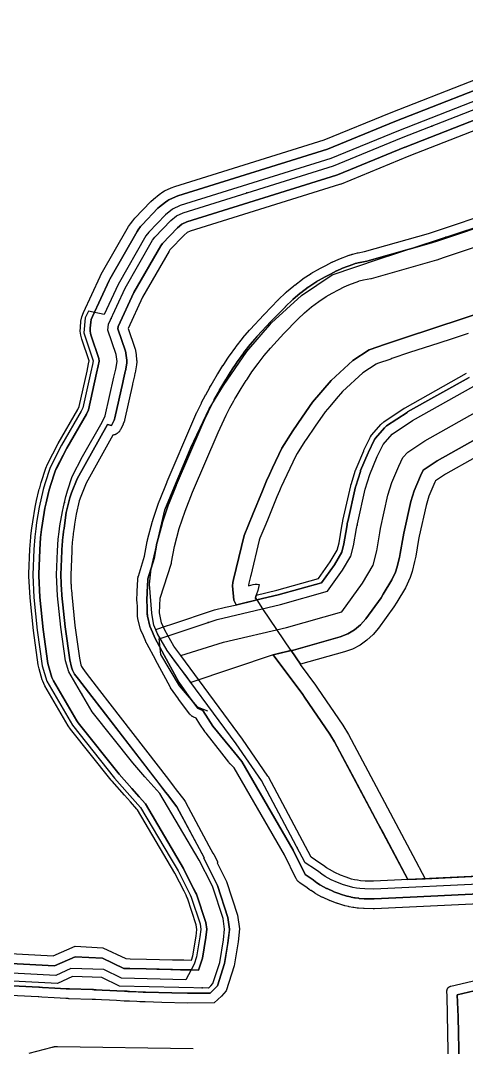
# Model space of a CAD drawing. Header units: inches. Extents: x 87989 to 118156, y 435697 to 451526.
# Drawn here: x 92959 to 93185, y 439571 to 440093 of the extents above; entities that cross this region are included whole.
import ezdxf

# ---------------------------------------------------------------- set-up
doc = ezdxf.new("R2010")
doc.units = ezdxf.units.IN
doc.header["$MEASUREMENT"] = 0
for name, color, linetype, true_color in [('As_waterkering_BWK', 7, 'Continuous', 0x7b8981), ('Beschermingszone_BWK', 7, 'Continuous', 0xcf890d), ('Grens_bebouwingsvrije_zone_BWK', 7, 'Continuous', 0x6789ae), ('Kernzone_BWK', 7, 'Continuous', 0xcb89af), ('Kunstwerken_BWK', 7, 'Continuous', 0xc78952), ('Referentiepunten_BWK', 7, 'Continuous', 0x178980)]:
    doc.layers.add(name, color=color, linetype=linetype, true_color=true_color)

msp = doc.modelspace()

# ---------------------------------------------------------------- linework, layer by layer
at = {"layer": 'As_waterkering_BWK'}
for points in [[(93053.9296, 439601.3928), (93055.1158, 439602.5104), (93056.2526, 439603.8075), (93059.668, 439614.4163), (93061.5549, 439625.874), (93062.1406, 439631.3713), (93061.4231, 439636.7046), (93056.2642, 439652.5877), (93055.452, 439654.1072), (93049.2343, 439666.4104), (93029.2582, 439700.2771), (93021.7425, 439708.7262), (93015.4998, 439715.7553), (92994.8623, 439741.6845), (92983.022, 439761.9836), (92981.3801, 439767.5577), (92978.9757, 439784.6186), (92977.3743, 439800.6601), (92976.8167, 439811.2716), (92977.2947, 439823.5207), (92977.7095, 439829.3512), (92978.1819, 439833.1163), (92978.5916, 439836.0742), (92979.8136, 439843.365), (92980.3891, 439845.8414), (92981.5829, 439850.9786), (92981.711, 439851.5298), (92982.4279, 439853.9431), (92984.7517, 439861.1409), (92989.9819, 439871.3179), (93000.0048, 439888.7256), (93001.6117, 439892.0345), (93005.9897, 439911.691), (93006.8744, 439915.6836), (93007.564, 439919.5853), (93007.1091, 439923.1733), (93002.8782, 439935.5564), (93003.1904, 439938.6461), (93011.6634, 439956.9235), (93025.5663, 439981.1579), (93026.7495, 439982.7558), (93034.8167, 439991.194), (93037.7821, 439993.5998), (93041.0928, 439995.187), (93117.4969, 440018.9684), (93151.8928, 440033.1236), (93271.617, 440079.955)], [(93108.349, 439661.5571), (93103.0744, 439665.068), (93080.8827, 439706.7426), (93068.0678, 439725.4962), (93032.9569, 439772.901), (93028.1644, 439781.3401), (93026.289, 439785.716), (93025.1669, 439791.6327), (93025.143, 439791.7588), (93024.0649, 439806.4522), (93024.9045, 439814.3615), (93031.8895, 439844.2066), (93037.6572, 439858.1607), (93042.5198, 439869.925), (93045.0129, 439875.9566), (93054.3262, 439895.6417), (93061.664, 439907.4739), (93073.5174, 439924.6189), (93086.0057, 439939.2239), (93101.2458, 439953.194), (93116.6975, 439963.5656), (93140.256, 439971.5402), (93170.2257, 439981.3814), (93200.687, 439991.384)], [(93029.4987, 439778.9905), (93058.3767, 439788.6483), (93090.5236, 439796.1889), (93114.3362, 439802.9358), (93122.0766, 439813.6916), (93126.3099, 439820.8354), (93127.6328, 439825.9948), (93129.0881, 439834.726), (93129.5431, 439837.229), (93133.4861, 439854.8174), (93135.8349, 439862.2428), (93139.6714, 439871.3709), (93142.5818, 439877.4563), (93147.1446, 439882.7079), (93157.5308, 439889.6272), (93188.7531, 439907.1615)], [(93194.5555, 439654.4127), (93137.8479, 439651.6706), (93133.3366, 439651.7792), (93130.7904, 439651.9554), (93129.0411, 439652.1876), (93127.3011, 439652.5178), (93125.5952, 439652.9312), (93122.5025, 439653.8702), (93119.4858, 439655.033), (93116.3235, 439656.46), (93113.2802, 439658.101), (93111.4577, 439659.2831), (93110.0515, 439660.4239), (93108.349, 439661.5571)], [(93053.9296, 439601.3928), (93008.8612, 439602.4357), (92999.8295, 439606.8225), (92984.9367, 439607.3396), (92977.3788, 439603.6729), (92902.7871, 439607.6728), (92809.2567, 439611.9061), (92768.3785, 439607.9374), (92687.2835, 439599.8675), (92681.4627, 439599.0738), (92595.7375, 439582.0081), (92595.6816, 439582.018)]]:
    msp.add_lwpolyline(points, dxfattribs=at)
at = {"layer": 'Beschermingszone_BWK'}
for points in [[(93195.0703, 439644.4258), (93138.3301, 439641.6836), (93138.2852, 439641.6797), (93138.1953, 439641.6758), (93138.1504, 439641.6758), (93137.7813, 439641.6719), (93137.75, 439641.6719), (93137.6523, 439641.6719), (93137.6074, 439641.6719), (93133.0684, 439641.7813), (93133.0117, 439641.7852), (93132.7305, 439641.7969), (93132.6797, 439641.8008), (93130.0996, 439641.9805), (93130.0605, 439641.9805), (93129.9824, 439641.9883), (93129.9434, 439641.9922), (93129.6309, 439642.0234), (93129.5918, 439642.0273), (93129.5137, 439642.0391), (93129.4766, 439642.043), (93127.7246, 439642.2734), (93127.6914, 439642.2813), (93127.623, 439642.2891), (93127.5879, 439642.293), (93127.3145, 439642.3398), (93127.2793, 439642.3438), (93127.2109, 439642.3555), (93127.1758, 439642.3633), (93125.3945, 439642.7031), (93125.3438, 439642.7109), (93125.0371, 439642.7773), (93124.9766, 439642.793), (93123.2402, 439643.2109), (93123.2051, 439643.2227), (93123.1367, 439643.2383), (93123.1074, 439643.2461), (93122.8262, 439643.3242), (93122.793, 439643.332), (93122.7246, 439643.3516), (93122.6895, 439643.3633), (93119.5977, 439644.3008), (93119.5527, 439644.3164), (93119.4668, 439644.3438), (93119.4277, 439644.3555), (93119.0781, 439644.4766), (93119.0352, 439644.4922), (93118.9492, 439644.5234), (93118.9063, 439644.5391), (93115.8887, 439645.7031), (93115.8574, 439645.7148), (93115.791, 439645.7422), (93115.7637, 439645.7539), (93115.502, 439645.8633), (93115.4688, 439645.875), (93115.4043, 439645.9023), (93115.373, 439645.918), (93112.2109, 439647.3438), (93112.1699, 439647.3633), (93112.0898, 439647.4023), (93112.0527, 439647.418), (93111.7344, 439647.5781), (93111.6953, 439647.5977), (93111.6172, 439647.6367), (93111.5781, 439647.6563), (93108.5332, 439649.3008), (93108.4902, 439649.3242), (93108.3926, 439649.3789), (93108.3574, 439649.3984), (93108.0098, 439649.6055), (93107.9668, 439649.6328), (93107.8809, 439649.6836), (93107.8379, 439649.7109), (93106.0156, 439650.8945), (93105.9883, 439650.9102), (93105.9609, 439650.9297), (93105.8516, 439651.0039), (93105.7969, 439651.043), (93105.3672, 439651.3555), (93105.3164, 439651.3945), (93105.209, 439651.4766), (93105.1582, 439651.5156), (93104.1172, 439652.3594), (93100.2695, 439654.9219), (93100.1348, 439655.0195), (93100.0957, 439655.0508), (93099.7559, 439655.3203), (93099.668, 439655.3945), (93099.5488, 439655.5039), (93099.4414, 439655.6211), (93099.1523, 439655.9492), (93099.0469, 439656.0781), (93098.9512, 439656.2109), (93098.8965, 439656.2969), (93098.6699, 439656.668), (93098.6387, 439656.7188), (93098.5645, 439656.8555), (93092.5273, 439668.9922), (93066.9727, 439713.3398), (93064.9883, 439715.2188), (93064.9395, 439715.2695), (93064.8867, 439715.3203), (93064.6914, 439715.5313), (93064.6309, 439715.5938), (93064.5273, 439715.7227), (93064.457, 439715.8203), (93064.2402, 439716.1328), (93060.7129, 439720.6445), (93052.7363, 439730.8516), (93052.6074, 439730.9805), (93052.4941, 439731.1016), (93052.3887, 439731.2305), (93052.1816, 439731.5), (93052.0879, 439731.6328), (93049.6211, 439735.3633), (93049.5938, 439735.4102), (93047.6895, 439738.4258), (93046.4922, 439738.9492), (93046.3848, 439739), (93046.2969, 439739.043), (93045.9141, 439739.25), (93045.8574, 439739.2813), (93045.7188, 439739.3711), (93045.5859, 439739.4648), (93045.5508, 439739.4922), (93045.2109, 439739.7617), (93045.1172, 439739.8398), (93044.998, 439739.9531), (93044.8945, 439740.0625), (93044.6016, 439740.3906), (93044.4941, 439740.5234), (93044.4688, 439740.5586), (93038.8125, 439748.1914), (93038.793, 439748.2188), (93038.7559, 439748.2734), (93038.7363, 439748.2969), (93034.7754, 439753.9453), (93034.7441, 439753.9922), (93034.6953, 439754.0703), (93034.5391, 439754.3203), (93034.502, 439754.3828), (93034.4668, 439754.4492), (93027.082, 439768.1797), (93027.0664, 439768.207), (93027.041, 439768.2578), (93022.8359, 439776.1406), (93022.7988, 439776.1875), (93022.7461, 439776.2539), (93022.6504, 439776.3867), (93022.6172, 439776.4375), (93022.4531, 439776.6953), (93022.4004, 439776.7852), (93022.3223, 439776.9297), (93022.3047, 439776.9648), (93022.1738, 439777.2422), (93022.123, 439777.3555), (93022.1113, 439777.3867), (93020.9648, 439780.25), (93019.627, 439783.1836), (93019.5898, 439783.2695), (93019.5117, 439783.457), (93019.459, 439783.6016), (93019.4297, 439783.6875), (93019.3477, 439783.9688), (93019.3281, 439784.0391), (93019.3086, 439784.1094), (93018.1133, 439789.1602), (93018.0938, 439789.2461), (93018.0742, 439789.3555), (93018.0137, 439789.7539), (93018.0059, 439789.8047), (93017.9922, 439789.9531), (93017.9668, 439790.293), (93017.9648, 439790.3242), (93017.9609, 439790.4102), (93017.959, 439790.4492), (93017.9258, 439791.2891), (93017.9258, 439791.3281), (93017.9238, 439791.4063), (93017.9238, 439791.4453), (93017.9199, 439791.8711), (93017.9141, 439793.375), (93017.9141, 439793.418), (93017.9355, 439794.7852), (93017.6934, 439797.5508), (93017.6621, 439797.957), (93017.6582, 439797.9961), (93017.6523, 439798.1602), (93017.6543, 439798.1992), (93017.6543, 439798.2734), (93017.6563, 439798.3125), (93017.7891, 439802.7031), (93017.791, 439802.7617), (93018.123, 439809.0703), (93018.125, 439809.1133), (93018.1348, 439809.2344), (93018.1387, 439809.2852), (93018.1738, 439809.6367), (93018.1836, 439809.7305), (93018.2109, 439809.9336), (93018.2363, 439810.082), (93018.2598, 439810.1914), (93018.3379, 439810.5117), (93018.3516, 439810.5625), (93018.3828, 439810.668), (93021.584, 439820.7891), (93022.918, 439828.2578), (93022.9277, 439828.3047), (93022.9492, 439828.4102), (93022.9609, 439828.4648), (93023.0527, 439828.875), (93023.0645, 439828.9258), (93023.0898, 439829.0313), (93023.1016, 439829.082), (93025.6367, 439838.5469), (93025.6465, 439838.582), (93025.666, 439838.6562), (93025.6758, 439838.6914), (93025.7617, 439838.9727), (93025.7715, 439839.0078), (93025.7949, 439839.0781), (93025.8066, 439839.1133), (93028.832, 439848.2227), (93028.8418, 439848.25), (93028.8652, 439848.3203), (93028.877, 439848.3555), (93028.9785, 439848.6289), (93028.9922, 439848.6641), (93029.0176, 439848.7344), (93029.0313, 439848.7695), (93032.9277, 439858.5352), (93032.9395, 439858.5625), (93033, 439858.7109), (93033.0117, 439858.7383), (93046.0508, 439889.1758), (93046.0645, 439889.207), (93048.1094, 439893.8008), (93048.127, 439893.8359), (93048.209, 439894.0156), (93048.2246, 439894.0508), (93050.3906, 439898.5273), (93050.4023, 439898.5547), (93050.4844, 439898.7188), (93050.5, 439898.75), (93052.4531, 439902.5117), (93052.4688, 439902.543), (93052.543, 439902.6797), (93052.5566, 439902.707), (93054.6328, 439906.4727), (93054.6523, 439906.5078), (93055.3066, 439907.6523), (93055.9668, 439908.7852), (93058.5391, 439913.1055), (93058.5566, 439913.1328), (93058.6367, 439913.2656), (93058.6543, 439913.293), (93061.3145, 439917.5156), (93061.4102, 439917.6641), (93061.7051, 439918.1094), (93063.8086, 439921.2852), (93064.4434, 439922.2383), (93064.4688, 439922.2773), (93064.6094, 439922.4805), (93064.6387, 439922.5195), (93067.8359, 439926.9492), (93067.8633, 439926.9883), (93068.0059, 439927.1758), (93068.0273, 439927.207), (93071.2168, 439931.2891), (93071.2461, 439931.3281), (93071.4004, 439931.5156), (93071.4316, 439931.5547), (93074.8047, 439935.543), (93074.8379, 439935.582), (93075.0313, 439935.8008), (93075.0703, 439935.8438), (93082.0098, 439943.3281), (93082.0332, 439943.3516), (93082.1504, 439943.4766), (93082.1758, 439943.5), (93089.4316, 439950.9063), (93089.4512, 439950.9297), (93089.5762, 439951.0508), (93089.5996, 439951.0742), (93093.1328, 439954.4883), (93093.1621, 439954.5156), (93093.2207, 439954.5703), (93093.25, 439954.5977), (93093.4844, 439954.8125), (93093.5137, 439954.8398), (93093.5742, 439954.8906), (93093.6035, 439954.918), (93097.3047, 439958.0664), (93097.332, 439958.0898), (93097.3887, 439958.1367), (93097.418, 439958.1602), (93097.6484, 439958.3438), (93097.6777, 439958.3672), (93097.7422, 439958.418), (93097.7656, 439958.4336), (93101.6367, 439961.3516), (93101.666, 439961.375), (93101.7266, 439961.418), (93101.7559, 439961.4375), (93101.998, 439961.6094), (93102.0293, 439961.6328), (93102.0898, 439961.6719), (93102.1191, 439961.6914), (93106.1445, 439964.3672), (93106.1836, 439964.3906), (93106.2578, 439964.4414), (93106.2969, 439964.4648), (93106.6016, 439964.6523), (93106.6406, 439964.6758), (93106.7266, 439964.7266), (93106.7559, 439964.7422), (93109.9473, 439966.5469), (93109.9785, 439966.5625), (93110.1348, 439966.6484), (93110.166, 439966.668), (93113.5176, 439968.4375), (93116.584, 439970.0195), (93116.6191, 439970.0391), (93116.6934, 439970.0742), (93116.7246, 439970.0898), (93117.0078, 439970.2266), (93117.043, 439970.2422), (93117.1152, 439970.2734), (93117.1504, 439970.293), (93119.7324, 439971.4258), (93119.7852, 439971.4492), (93120.0703, 439971.5664), (93120.127, 439971.5859), (93125.3809, 439973.5977), (93125.4238, 439973.6133), (93125.5078, 439973.6445), (93125.5508, 439973.6602), (93125.8965, 439973.7773), (93125.9375, 439973.7891), (93126.0234, 439973.8164), (93126.0664, 439973.832), (93126.6328, 439974), (93126.6738, 439974.0156), (93126.7578, 439974.0391), (93126.7949, 439974.0469), (93127.1348, 439974.1367), (93127.1758, 439974.1484), (93127.2598, 439974.168), (93127.3027, 439974.1797), (93129.6758, 439974.7188), (93129.7129, 439974.7266), (93129.9023, 439974.7656), (93129.9355, 439974.7734), (93133.2266, 439975.4141), (93165.7266, 439984.6367), (93168.7207, 439985.668), (93200, 439996.0742)], [(93201.6914, 439991.3672), (93170.3242, 439980.9336), (93167.2266, 439979.8633), (93134.3906, 439970.5469), (93130.916, 439969.8711), (93130.7656, 439969.8398), (93128.4121, 439969.3047), (93128.0762, 439969.2148), (93127.5098, 439969.043), (93127.168, 439968.9258), (93121.9414, 439966.9297), (93121.7168, 439966.8359), (93119.1621, 439965.7148), (93118.8789, 439965.5781), (93115.832, 439964.0039), (93112.5176, 439962.2539), (93112.3926, 439962.1875), (93109.2168, 439960.3906), (93108.9121, 439960.2031), (93104.8867, 439957.5313), (93104.6445, 439957.3594), (93100.7754, 439954.4414), (93100.543, 439954.2578), (93096.8438, 439951.1094), (93096.6074, 439950.8945), (93093.0859, 439947.4922), (93092.9902, 439947.3945), (93085.7578, 439940.0156), (93085.6641, 439939.9141), (93078.7559, 439932.4648), (93078.6035, 439932.293), (93075.2637, 439928.3437), (93075.1426, 439928.1953), (93071.9883, 439924.1563), (93071.875, 439924.0039), (93068.707, 439919.6172), (93068.5938, 439919.4531), (93067.9766, 439918.5195), (93065.8711, 439915.3477), (93065.5918, 439914.9258), (93065.5293, 439914.8281), (93062.8926, 439910.6406), (93062.8281, 439910.5352), (93060.2754, 439906.25), (93059.6367, 439905.1523), (93059.002, 439904.043), (93056.9434, 439900.3086), (93056.8848, 439900.1953), (93054.9473, 439896.4609), (93054.8848, 439896.3359), (93052.7344, 439891.8906), (93052.6699, 439891.75), (93050.6387, 439887.1914), (93037.6152, 439856.7812), (93037.5664, 439856.668), (93033.6758, 439846.9141), (93033.5742, 439846.6367), (93030.5508, 439837.5391), (93030.4648, 439837.2539), (93027.9316, 439827.7891), (93027.8398, 439827.375), (93026.4492, 439819.5938), (93023.1504, 439809.1602), (93023.1172, 439808.8086), (93022.7852, 439802.5234), (93022.6523, 439798.1602), (93022.9355, 439794.8359), (93022.9141, 439793.3672), (93022.9199, 439791.8984), (93022.9238, 439791.4805), (93022.9395, 439791.0625), (93022.9551, 439790.6406), (93022.9785, 439790.3125), (93024.1738, 439785.2617), (93025.5645, 439782.2188), (93026.7539, 439779.2422), (93031.4863, 439770.5469), (93038.8691, 439756.8164), (93042.8301, 439751.168), (93043.6992, 439749.9961), (93048.4863, 439743.5313), (93051.0957, 439742.3984), (93053.8086, 439738.0977), (93056.2559, 439734.3945), (93062.5176, 439726.75), (93065.6055, 439722.9805), (93067.2109, 439721.0234), (93070.9395, 439716.4688), (93096.9355, 439671.3594), (93103.041, 439659.082), (93105.5781, 439657.3945), (93107.084, 439656.3906), (93108.3086, 439655.3984), (93108.7363, 439655.0898), (93110.5586, 439653.9063), (93110.9063, 439653.6992), (93113.9512, 439652.0586), (93114.2676, 439651.9023), (93117.4297, 439650.4766), (93117.6875, 439650.3672), (93120.7051, 439649.2031), (93121.0488, 439649.0859), (93124.1426, 439648.1484), (93124.418, 439648.0703), (93126.123, 439647.6602), (93126.3691, 439647.6055), (93128.1094, 439647.2734), (93128.3828, 439647.2305), (93130.1328, 439647), (93130.2363, 439646.9883), (93130.4453, 439646.9688), (93132.9922, 439646.793), (93133.2168, 439646.7813), (93137.7285, 439646.6719), (93138.0898, 439646.6758), (93156.2832, 439647.5547), (93194.8125, 439649.418)], [(93204.4223, 439879.2603), (93174.2604, 439862.3215), (93169.2037, 439858.9527), (93168.8727, 439858.2606), (93165.903, 439851.1947), (93164.4105, 439846.4765), (93160.9105, 439830.8642), (93160.614, 439829.2332), (93159.1974, 439820.734), (93158.6301, 439818.0468), (93157.3072, 439812.8874), (93156.3801, 439809.8907), (93153.931, 439804.6786), (93149.6059, 439797.3779), (93148.05, 439794.9999), (93140.3096, 439784.2441), (93137.5755, 439780.9374), (93134.4237, 439778.0262), (93130.9108, 439775.5628), (93127.0998, 439773.5915), (93123.0595, 439772.1478), (93100.752, 439765.8273), (93095.9221, 439772.8039), (93096.0045, 439772.8232), (93097.0661, 439773.0979), (93120.8786, 439779.8448), (93124.6417, 439781.261), (93128.1155, 439783.2856), (93131.2025, 439785.8617), (93133.8162, 439788.917), (93141.5566, 439799.6728), (93142.7236, 439801.4564), (93147.0257, 439808.7178), (93148.8625, 439812.6269), (93149.5579, 439814.8744), (93150.8808, 439820.0338), (93151.3063, 439822.0492), (93152.7325, 439830.6064), (93153.0687, 439832.4554), (93156.6794, 439848.5617), (93158.386, 439853.9568), (93161.5724, 439861.5382), (93162.986, 439864.3479), (93170.078, 439869.1479), (93200.505, 439886.2356)], [(93176.043, 439550.6836), (93175.1113, 439597.3047), (93175.0254, 439599.8516), (93175.0234, 439599.9219), (93175.0293, 439600.0859), (93175.0449, 439600.2461), (93175.0723, 439600.4102), (93175.1094, 439600.5703), (93175.1563, 439600.7266), (93175.2148, 439600.8789), (93175.2813, 439601.0273), (93175.3594, 439601.1719), (93175.4453, 439601.3125), (93175.541, 439601.4453), (93175.6445, 439601.5703), (93175.7559, 439601.6875), (93175.875, 439601.8008), (93176.002, 439601.9063), (93176.1348, 439602), (93176.2734, 439602.0859), (93176.418, 439602.1641), (93176.5664, 439602.2305), (93176.7207, 439602.2891), (93176.877, 439602.3359), (93176.9492, 439602.3555), (93193.5098, 439606.2578)], [(93194.6563, 439601.3906), (93180.2715, 439598), (93180.6914, 439586.8008), (93181.1641, 439562.0703)], [(92962.9375, 439568.3594), (92974.6172, 439571.4297), (92974.668, 439571.4414), (92974.7676, 439571.4688), (92974.8184, 439571.4805), (92975.2207, 439571.5664), (92975.2695, 439571.5781), (92975.3848, 439571.5977), (92975.7109, 439571.6484), (92975.7578, 439571.6523), (92975.877, 439571.6641), (92976.7832, 439571.7422), (92976.8281, 439571.7461), (92976.9063, 439571.75), (92977.166, 439571.7578), (92977.2363, 439571.7578), (92977.2754, 439571.7578), (93046.2422, 439570.6992)]]:
    msp.add_lwpolyline(points, dxfattribs=at)
for points in [[(92903.4784, 439621.6556, 0), (92975.1854, 439617.8106, 0), (92986.302, 439622.6649, 0), (93000.4125, 439621.9062, 0), (93012.09, 439616.3647, 0), (93014.141, 439616.3172, 0), (93022.5397, 439616.1229, 0), (93035.694, 439615.8185, 0), (93041.4643, 439615.685, 0), (93045.34, 439615.5953, 0), (93046.023, 439617.717, 0), (93047.6761, 439627.7546, 0), (93048.0407, 439631.1768, 0), (93047.7169, 439633.5835, 0), (93043.3328, 439647.0811, 0), (93043.0235, 439647.6588, 0), (93042.5961, 439648.506, 0), (93041.5665, 439650.5441, 0), (93036.9445, 439659.6896, 0), (93017.892, 439691.9906, 0), (93017.5845, 439692.3363, 0), (93014.3422, 439695.9812, 0), (93011.2784, 439699.4255, 0), (93005.0321, 439706.4587, 0), (93004.5459, 439707.0368, 0), (92983.9083, 439732.9661, 0), (92982.7692, 439734.6307, 0), (92970.9132, 439754.9567, 0), (92969.8663, 439757.1953, 0), (92969.5925, 439758.0277, 0), (92967.9506, 439763.6018, 0), (92967.517, 439765.604, 0), (92965.0788, 439782.9464, 0), (92963.4185, 439799.5974, 0), (92962.836, 439810.537, 0), (92962.8274, 439811.8175, 0), (92963.3177, 439824.2904, 0), (92963.7448, 439830.3447, 0), (92963.8184, 439831.094, 0), (92964.3025, 439834.9481, 0), (92964.7541, 439838.1918, 0), (92966.0062, 439845.6793, 0), (92966.177, 439846.534, 0), (92966.7525, 439849.0103, 0), (92967.9463, 439854.1476, 0), (92968.0744, 439854.6987, 0), (92968.2907, 439855.5167, 0), (92969.0563, 439858.0871, 0), (92971.4288, 439865.4421, 0), (92972.2998, 439867.5401, 0), (92977.6896, 439878.0103, 0), (92987.6264, 439895.2844, 0), (92988.3026, 439896.6769, 0), (92992.3229, 439914.7271, 0), (92993.1406, 439918.4175, 0), (92993.4039, 439919.9639, 0), (92989.6301, 439931.03, 0), (92989.1194, 439932.9686, 0), (92988.8909, 439934.9602, 0), (92988.9491, 439936.9641, 0), (92989.2614, 439940.0539, 0), (92989.688, 439942.3453, 0), (92990.4889, 439944.5343, 0), (92998.9618, 439962.8116, 0), (92999.5198, 439963.8901, 0), (93013.4227, 439988.1245, 0), (93014.3149, 439989.489, 0), (93015.4981, 439991.0869, 0), (93016.6301, 439992.4304, 0), (93024.6973, 440000.8686, 0), (93025.9964, 440002.0661, 0), (93028.9617, 440004.4718, 0), (93030.7821, 440005.7241, 0), (93031.7298, 440006.224, 0), (93035.0406, 440007.8112, 0), (93036.9321, 440008.5544, 0), (93112.7432, 440032.1513, 0), (93146.6788, 440046.1159, 0), (93265.9484, 440092.7706, 0)], [(93267.9729, 440088.1936, 0), (93148.541, 440041.4758, 0), (93114.441, 440027.4431, 0), (93038.418, 440003.7803, 0), (93037.2021, 440003.3025, 0), (93033.8913, 440001.7153, 0), (93033.2821, 440001.394, 0), (93032.1119, 440000.589, 0), (93029.1465, 439998.1832, 0), (93028.3114, 439997.4134, 0), (93020.2441, 439988.9752, 0), (93019.5164, 439988.1115, 0), (93018.3333, 439986.5136, 0), (93017.7597, 439985.6365, 0), (93003.8568, 439961.402, 0), (93003.4981, 439960.7087, 0), (92995.0251, 439942.4314, 0), (92994.5103, 439941.0242, 0), (92994.236, 439939.5511, 0), (92993.9238, 439936.4614, 0), (92993.8863, 439935.1732, 0), (92994.0333, 439933.8928, 0), (92994.3616, 439932.6466, 0), (92998.2959, 439921.1313, 0), (92998.4638, 439919.8075, 0), (92998.0455, 439917.4411, 0), (92997.2039, 439913.6428, 0), (92993.0559, 439895.0189, 0), (92992.0473, 439892.942, 0), (92982.0797, 439875.6202, 0), (92976.7469, 439865.2547, 0), (92976.187, 439863.9059, 0), (92973.8319, 439856.6071, 0), (92973.0141, 439853.8298, 0), (92972.8165, 439853.0158, 0), (92971.6227, 439847.8786, 0), (92970.9923, 439845.1275, 0), (92969.6961, 439837.4355, 0), (92969.2595, 439834.2939, 0), (92968.7559, 439830.2307, 0), (92968.3095, 439824.0155, 0), (92967.8236, 439811.6225, 0), (92967.8291, 439810.7993, 0), (92968.4027, 439799.9769, 0), (92970.042, 439783.5437, 0), (92972.4681, 439766.3017, 0), (92972.7468, 439765.0146, 0), (92974.4767, 439759.173, 0), (92975.2378, 439757.4663, 0), (92987.0881, 439737.1499, 0), (92987.8205, 439736.0798, 0), (93008.6143, 439709.9647, 0), (93015.0156, 439702.7472, 0), (93018.7362, 439698.5645, 0), (93021.9513, 439694.9501, 0), (93021.9744, 439694.9109, 0), (93041.3337, 439662.0899, 0), (93046.4297, 439652.0069, 0), (93047.3916, 439650.1038, 0), (93047.4652, 439649.9554, 0), (93047.9509, 439649.0487, 0), (93052.612, 439634.6982, 0), (93053.0764, 439631.2462, 0), (93052.6328, 439627.0829, 0), (93050.8962, 439616.5382, 0), (93048.9556, 439610.5103, 0), (93044.9603, 439610.6027, 0), (93041.5913, 439610.6807, 0), (93039.7255, 439610.7239, 0), (93035.7858, 439610.815, 0), (93022.3785, 439611.1253, 0), (93014.08, 439611.3173, 0), (93011.0392, 439611.3877, 0), (93000.2617, 439616.6384, 0), (92986.2406, 439617.2178, 0), (92975.8473, 439612.7679, 0), (92903.2315, 439616.6617, 0)], [(92891.0703, 439605.7617, 0), (92967.8008, 439601.8906, 0), (92968.1191, 439601.8711, 0), (92969.7207, 439601.7813, 0), (92975.9609, 439601.4297, 0), (92978.9395, 439601.2617, 0), (92981.7793, 439601.1016, 0), (92982.9902, 439601.0313, 0), (92983.3906, 439601.0117, 0), (92995.0645, 439600.625, 0), (92995.4805, 439600.6094, 0), (92995.5703, 439600.6211, 0), (92995.9004, 439600.5898, 0), (92996.9004, 439600.5391, 0), (93000, 439600.3906, 0), (93003.9102, 439600.1914, 0), (93007.4609, 439600.0195, 0), (93011.4199, 439599.8203, 0), (93012.7109, 439599.7617, 0), (93013.041, 439599.7383, 0), (93013.1699, 439599.7305, 0), (93013.9383, 439599.6979, 0), (93018.2841, 439599.5145, 0), (93020.3027, 439599.4294, 0), (93020.8629, 439599.4058, 0), (93021.9995, 439599.3741, 0), (93035.4048, 439599.0036, 0), (93043.3119, 439598.7851, 0), (93054.8974, 439598.8697, 0), (93056.9172, 439600.7727, 0), (93058.4738, 439602.5488, 0), (93062.1046, 439613.8269, 0), (93063.7999, 439624.121, 0), (93064.0333, 439625.5382, 0), (93064.5723, 439630.5975, 0), (93064.6585, 439631.406, 0), (93063.8707, 439637.2619, 0), (93058.5735, 439653.5707, 0), (93057.6703, 439655.2604, 0), (93051.5511, 439667.3688, 0), (93051.8558, 439667.5166, 0), (93051.3986, 439668.3703, 0), (93050.6088, 439669.845, 0), (93037.93, 439693.52, 0), (93033.17, 439699.69, 0), (93032.2215, 439700.9204, 0), (93029.2646, 439704.7544, 0), (93000, 439742.6992, 0), (92994.7207, 439749.5508, 0), (92987.9297, 439758.3516, 0), (92985.9883, 439760.8672, 0), (92984.8711, 439762.7813, 0), (92984.4004, 439764.3828, 0), (92983.5703, 439768.0898, 0), (92981.2109, 439784.9102, 0), (92979.6191, 439800.8516, 0), (92979.5566, 439801.5, 0), (92979.502, 439802.1523, 0), (92979.4453, 439802.8047, 0), (92979.3965, 439803.4531, 0), (92979.3477, 439804.1055, 0), (92979.3066, 439804.7578, 0), (92979.2637, 439805.4102, 0), (92979.2305, 439806.0625, 0), (92979.1953, 439806.7187, 0), (92979.168, 439807.3711, 0), (92979.1406, 439808.0234, 0), (92979.1211, 439808.6758, 0), (92979.1016, 439809.3281, 0), (92979.0879, 439809.9844, 0), (92979.0762, 439810.6367, 0), (92979.0703, 439811.2891, 0), (92979.5391, 439823.4102, 0), (92979.5703, 439824.125, 0), (92979.6094, 439824.8437, 0), (92979.6504, 439825.5586, 0), (92979.6992, 439826.2734, 0), (92979.75, 439826.9883, 0), (92979.8105, 439827.7031, 0), (92979.8691, 439828.418, 0), (92979.9395, 439829.1328, 0), (92980.0098, 439829.8438, 0), (92980.0898, 439830.5586, 0), (92980.1699, 439831.2695, 0), (92980.2598, 439831.9805, 0), (92980.3496, 439832.6914, 0), (92980.4492, 439833.4023, 0), (92980.5508, 439834.1133, 0), (92980.6602, 439834.8203, 0), (92981.0898, 439837.6992, 0), (92981.8203, 439842.9609, 0), (92983.5508, 439850.3203, 0), (92984.4629, 439852.8711, 0), (92987.3535, 439860.0078, 0), (93002.7656, 439887.6836, 0), (93004.8184, 439887.1914, 0), (93006.1094, 439889.8516, 0), (93006.3105, 439890.3242, 0), (93006.4922, 439890.9492, 0), (93010.5117, 439908.9961, 0), (93010.7598, 439910.6406, 0), (93011.5371, 439913.6133, 0), (93011.7559, 439914.6016, 0), (93011.7988, 439914.8125, 0), (93012.4883, 439918.7148, 0), (93012.5645, 439919.5859, 0), (93012.5234, 439920.2148, 0), (93012.0703, 439923.8008, 0), (93012.0332, 439924.043, 0), (93011.8398, 439924.7891, 0), (93007.9629, 439936.1406, 0), (93008.0801, 439937.3047, 0), (93016.1094, 439954.625, 0), (93029.7578, 439978.418, 0), (93030.5801, 439979.5273, 0), (93038.2129, 439987.5117, 0), (93040.4746, 439989.3477, 0), (93042.9258, 439990.5195, 0), (93118.9824, 440014.1953, 0), (93119.4004, 440014.3438, 0), (93153.7148, 440028.4688, 0), (93153.7949, 440028.5, 0), (93273.4375, 440075.2969, 0)], [(93275.2598, 440070.6406, 0), (93155.6367, 440023.8516, 0), (93155.5977, 440023.8359, 0), (93121.3027, 440009.7227, 0), (93121.252, 440009.6992, 0), (93121.1484, 440009.6602, 0), (93121.0957, 440009.6406, 0), (93120.6797, 440009.4922, 0), (93120.6309, 440009.4727, 0), (93120.5215, 440009.4375, 0), (93120.4688, 440009.4219, 0), (93044.7598, 439985.8555, 0), (93043.168, 439985.0938, 0), (93041.6074, 439983.8281, 0), (93034.4121, 439976.3008, 0), (93033.9492, 439975.6758, 0), (93020.5527, 439952.3242, 0), (93013.1641, 439936.3828, 0), (93016.5723, 439926.4023, 0), (93016.6016, 439926.3125, 0), (93016.6563, 439926.1289, 0), (93016.6797, 439926.0469, 0), (93016.875, 439925.2891, 0), (93016.9043, 439925.1641, 0), (93016.9551, 439924.9102, 0), (93016.9766, 439924.7852, 0), (93017.0176, 439924.5195, 0), (93017.0254, 439924.4687, 0), (93017.4844, 439920.8438, 0), (93017.4941, 439920.7656, 0), (93017.5078, 439920.6094, 0), (93017.5137, 439920.5313, 0), (93017.5547, 439919.8984, 0), (93017.5586, 439919.7422, 0), (93017.5586, 439919.7109, 0), (93017.5547, 439919.3359, 0), (93017.5488, 439919.2031, 0), (93017.5449, 439919.1484, 0), (93017.4688, 439918.2813, 0), (93017.457, 439918.1719, 0), (93017.4277, 439917.9531, 0), (93017.4121, 439917.8438, 0), (93016.7168, 439913.918, 0), (93016.707, 439913.8633, 0), (93016.6543, 439913.5977, 0), (93016.6426, 439913.5469, 0), (93016.418, 439912.5313, 0), (93016.4082, 439912.4844, 0), (93016.3848, 439912.3945, 0), (93016.375, 439912.3477, 0), (93015.6641, 439909.6328, 0), (93015.4551, 439908.25, 0), (93015.4414, 439908.1641, 0), (93015.4063, 439907.9766, 0), (93015.3926, 439907.9063, 0), (93011.373, 439889.8594, 0), (93011.3535, 439889.7813, 0), (93011.3105, 439889.6133, 0), (93011.291, 439889.5469, 0), (93011.1094, 439888.9219, 0), (93011.0781, 439888.8203, 0), (93011.0645, 439888.7852, 0), (93010.9668, 439888.5117, 0), (93010.918, 439888.3828, 0), (93010.7129, 439887.9023, 0), (93010.6875, 439887.8398, 0), (93010.6348, 439887.7227, 0), (93010.6074, 439887.668, 0), (93009.3125, 439885, 0), (93009.2324, 439884.8516, 0), (93009.2168, 439884.8203, 0), (93009, 439884.4609, 0), (93008.9297, 439884.3477, 0), (93008.834, 439884.2148, 0), (93008.7539, 439884.1172, 0), (93008.4805, 439883.793, 0), (93008.457, 439883.7695, 0), (93008.3457, 439883.6484, 0), (93008.2266, 439883.5352, 0), (93008.1797, 439883.4961, 0), (93007.8555, 439883.2266, 0), (93007.7754, 439883.1602, 0), (93007.6426, 439883.0664, 0), (93007.5098, 439882.9844, 0), (93007.1426, 439882.7695, 0), (93006.9941, 439882.6914, 0), (93006.8457, 439882.625, 0), (93006.7637, 439882.5898, 0), (93006.3672, 439882.4414, 0), (93006.2969, 439882.418, 0), (93006.1406, 439882.3711, 0), (93005.9707, 439882.332, 0), (93005.5469, 439882.25, 0), (93005.4551, 439882.2344, 0), (92991.873, 439857.8438, 0), (92989.1348, 439851.0898, 0), (92988.3535, 439848.9023, 0), (92986.7402, 439842.043, 0), (92986.0391, 439836.9883, 0), (92985.6035, 439834.0664, 0), (92985.4961, 439833.3789, 0), (92985.3066, 439832.0313, 0), (92985.2207, 439831.3516, 0), (92985.1348, 439830.6758, 0), (92985.0586, 439830, 0), (92984.9824, 439829.3203, 0), (92984.916, 439828.6445, 0), (92984.8496, 439827.9648, 0), (92984.793, 439827.2852, 0), (92984.7363, 439826.6055, 0), (92984.6875, 439825.9219, 0), (92984.6406, 439825.2422, 0), (92984.6016, 439824.5625, 0), (92984.5645, 439823.8828, 0), (92984.5352, 439823.207, 0), (92984.0703, 439811.2148, 0), (92984.0762, 439810.707, 0), (92984.0879, 439810.0781, 0), (92984.0996, 439809.457, 0), (92984.1191, 439808.8281, 0), (92984.1387, 439808.2031, 0), (92984.1641, 439807.5781, 0), (92984.1895, 439806.9531, 0), (92984.2227, 439806.3281, 0), (92984.2559, 439805.7031, 0), (92984.2969, 439805.0781, 0), (92984.3359, 439804.4492, 0), (92984.4297, 439803.2031, 0), (92984.5371, 439801.957, 0), (92984.5957, 439801.3398, 0), (92986.1719, 439785.5313, 0), (92986.1777, 439785.4805, 0), (92988.4941, 439768.9844, 0), (92989.2441, 439765.6367, 0), (92989.4961, 439764.7773, 0), (92990.1445, 439763.6641, 0), (92991.8887, 439761.4023, 0), (92998.6797, 439752.6016, 0), (93003.959, 439745.7539, 0), (93033.6085, 439707.308, 0), (93036.5684, 439703.4698, 0), (93037.1291, 439702.7438, 0), (93041.8908, 439696.5716, 0), (93041.9881, 439696.436, 0), (93042.0082, 439696.4054, 0), (93042.2327, 439696.0585, 0), (93042.2989, 439695.9502, 0), (93042.3377, 439695.8805, 0), (93054.234, 439673.6667, 0), (93056.2541, 439669.8946, 0), (93056.6558, 439669.1791, 0), (93056.6387, 439669.1765, 0), (93058.7209, 439665.2884, 0), (93058.3063, 439665.0874, 0), (93062.107, 439657.5668, 0), (93063.192, 439655.5369, 0), (93068.7658, 439638.3766, 0), (93069.6942, 439631.4755, 0), (93068.99, 439624.8665, 0), (93066.9778, 439612.648, 0), (93062.9161, 439600.0315, 0), (93060.5199, 439597.2974, 0), (93056.8971, 439593.8842, 0), (93043.2611, 439593.7846, 0), (93030.3717, 439594.1407, 0), (93021.8392, 439594.4064, 0), (93021.8382, 439594.3751, 0), (93020.707, 439594.4063, 0), (93020.6699, 439594.4102, 0), (93019.1257, 439594.4747, 0), (93017.6192, 439594.5381, 0), (93013.8773, 439594.6957, 0), (93012.959, 439594.7344, 0), (93012.9238, 439594.7344, 0), (93012.8555, 439594.7383, 0), (93012.8262, 439594.7422, 0), (93012.709, 439594.75, 0), (93012.4355, 439594.7656, 0), (93011.1777, 439594.8242, 0), (93007.2148, 439595.0273, 0), (93003.6621, 439595.1953, 0), (92999.752, 439595.3945, 0), (92996.6543, 439595.5469, 0), (92995.6504, 439595.5977, 0), (92995.6055, 439595.5977, 0), (92995.498, 439595.6055, 0), (92995.4414, 439595.6094, 0), (92995.3965, 439595.6133, 0), (92995.3105, 439595.6133, 0), (92994.8984, 439595.625, 0), (92983.2031, 439596.0117, 0), (92983.1621, 439596.0156, 0), (92982.7207, 439596.0391, 0), (92981.4941, 439596.1094, 0), (92978.6563, 439596.2695, 0), (92975.6777, 439596.4375, 0), (92969.4395, 439596.7891, 0), (92967.8242, 439596.8789, 0), (92967.5176, 439596.8984, 0), (92890.8359, 439600.7656, 0)], [(93185.8248, 439933.877, 0), (93177.6028, 439931.1771, 0), (93170.8625, 439928.9638, 0), (93156.0725, 439924.1072, 0), (93147.0698, 439921.0598, 0), (93146.4655, 439920.8552, 0), (93139.6947, 439918.5633, 0), (93139.0352, 439918.34, 0), (93132.2479, 439913.7842, 0), (93122.0325, 439904.4201, 0), (93118.7763, 439900.612, 0), (93115.5501, 439896.839, 0), (93113.1863, 439894.0746, 0), (93108.137, 439886.7711, 0), (93103.4987, 439880.062, 0), (93102.9194, 439879.1278, 0), (93099.0399, 439872.8722, 0), (93098.3116, 439871.6979, 0), (93093.7844, 439862.1287, 0), (93092.2177, 439858.8172, 0), (93090.8613, 439855.9503, 0), (93090.743, 439855.7002, 0), (93090.0115, 439853.9304, 0), (93088.7281, 439850.8255, 0), (93083.8655, 439839.0613, 0), (93082.5348, 439835.8419, 0), (93080.0458, 439829.8202, 0), (93079.6487, 439828.8594, 0), (93075.4621, 439810.971, 0), (93075.3163, 439810.348, 0), (93074.5328, 439807.0002, 0), (93074.297, 439805.9932, 0), (93074.269, 439805.729, 0), (93075.5539, 439806.0304, 0), (93076.6143, 439806.2797, 0), (93077.6495, 439806.4524, 0), (93078.6984, 439806.4881, 0), (93079.7429, 439806.3862, 0), (93078.9867, 439803.3174, 0), (93078.2588, 439801.0156, 0), (93077.7757, 439799.4875, 0), (93078.4455, 439798.4916, 0), (93077.382, 439798.2421, 0), (93073.1716, 439797.2548, 0), (93068.3202, 439796.1172, 0), (93068.1018, 439796.0657, 0), (93066.7675, 439798.4153, 0), (93066.2281, 439805.767, 0), (93066.3942, 439807.3319, 0), (93066.7433, 439808.8233, 0), (93072.0072, 439831.3149, 0), (93076.4722, 439842.1172, 0), (93081.3348, 439853.8814, 0), (93083.4266, 439858.9422, 0), (93084.9862, 439862.2386, 0), (93086.5529, 439865.55, 0), (93091.2739, 439875.5288, 0), (93096.8059, 439884.4491, 0), (93101.5565, 439891.3205, 0), (93106.8395, 439898.962, 0), (93116.2679, 439909.9884, 0), (93127.2876, 439920.0898, 0), (93135.4612, 439925.5761, 0), (93143.9004, 439928.4328, 0), (93153.5446, 439931.6974, 0), (93183.3289, 439941.4777, 0), (93213.7902, 439951.4803, 0)], [(93186.2167, 439911.4715, 0), (93155.0825, 439893.9868, 0), (93154.7587, 439893.7883, 0), (93144.3724, 439886.869, 0), (93143.9306, 439886.5381, 0), (93143.3702, 439885.9872, 0), (93138.7795, 439880.703, 0), (93138.2517, 439879.9563, 0), (93138.0712, 439879.6136, 0), (93135.1607, 439873.5282, 0), (93135.062, 439873.3082, 0), (93131.2255, 439864.1801, 0), (93131.0678, 439863.7507, 0), (93128.7189, 439856.3254, 0), (93128.6072, 439855.9112, 0), (93124.6642, 439838.3228, 0), (93124.6238, 439838.1234, 0), (93124.1624, 439835.5843, 0), (93122.7362, 439827.0286, 0), (93121.6441, 439822.7696, 0), (93117.8884, 439816.4318, 0), (93111.296, 439807.2713, 0), (93089.2705, 439801.0307, 0), (93078.4455, 439798.4916, 0), (93077.7756, 439799.4875, 0), (93078.2588, 439801.0156, 0), (93088.644, 439803.4516, 0), (93109.776, 439809.439, 0), (93115.7943, 439817.8019, 0), (93119.3112, 439823.7366, 0), (93120.2879, 439827.5456, 0), (93121.6995, 439836.0133, 0), (93122.1689, 439838.5955, 0), (93122.2195, 439838.8448, 0), (93126.1677, 439856.458, 0), (93126.1935, 439856.5622, 0), (93126.3052, 439856.9764, 0), (93126.3353, 439857.0794, 0), (93128.6842, 439864.5047, 0), (93128.7212, 439864.613, 0), (93128.8789, 439865.0423, 0), (93128.9208, 439865.1487, 0), (93132.7693, 439874.3045, 0), (93132.8927, 439874.5795, 0), (93135.8158, 439880.6923, 0), (93135.8593, 439880.7788, 0), (93136.0398, 439881.1215, 0), (93136.2103, 439881.3995, 0), (93136.7381, 439882.1461, 0), (93136.8923, 439882.3425, 0), (93141.4829, 439887.6268, 0), (93141.6177, 439887.7701, 0), (93142.1781, 439888.321, 0), (93142.4318, 439888.539, 0), (93142.8736, 439888.8699, 0), (93142.9863, 439888.9496, 0), (93153.3726, 439895.8689, 0), (93153.4526, 439895.9201, 0), (93153.7765, 439896.1185, 0), (93153.8584, 439896.1665, 0), (93184.9485, 439913.6266, 0)]]:
    msp.add_polyline3d(points, dxfattribs=at)
msp.add_polyline3d([(93164.0485, 439656.9422, 0), (93155.2126, 439656.5149, 0), (93140.1461, 439684.8087, 0), (93117.9543, 439726.4833, 0), (93115.5598, 439730.4386, 0), (93102.7448, 439749.1922, 0), (93101.8185, 439750.494, 0), (93086.8676, 439770.6799, 0), (93095.9221, 439772.8039, 0), (93100.752, 439765.8273, 0), (93100.4751, 439765.7489, 0), (93108.2472, 439755.2555, 0), (93109.35, 439753.7057, 0), (93122.1649, 439734.9522, 0), (93125.0156, 439730.2434, 0), (93142.0001, 439698.3476, 0), (93157.7836, 439668.7072, 0)], close=True, dxfattribs=at)
at = {"layer": 'Grens_bebouwingsvrije_zone_BWK'}
for points in [[(93269.9974, 440083.6166), (93150.403, 440036.836), (93116.1387, 440022.7349), (93039.6261, 439998.9197), (93035.6279, 439997.003), (93032.1002, 439994.141), (93023.6844, 439985.3382), (93022.2128, 439983.3507), (93008.1074, 439958.7633), (93000.9985, 439943.4284), (92993.0197, 439945.2383), (92991.4542, 439941.8615), (92990.6755, 439934.1561), (92995.3582, 439920.4506), (92995.4304, 439919.8816), (92995.1026, 439918.027), (92994.2753, 439914.2934), (92990.2039, 439896.0137), (92989.3947, 439894.3475), (92979.4396, 439877.0575), (92973.6322, 439865.7572), (92970.965, 439857.4956), (92970.1046, 439854.5994), (92968.0405, 439845.7172), (92966.7285, 439837.8897), (92966.2848, 439834.6865), (92965.7627, 439830.5248), (92965.3113, 439824.1806), (92964.8044, 439811.1906), (92965.4056, 439799.7487), (92967.0592, 439783.1847), (92969.6203, 439765.0114), (92971.9226, 439757.1956), (92984.9334, 439734.8897), (93006.3124, 439708.0289), (93012.7733, 439700.7542), (93019.5157, 439693.1744), (93034.492, 439667.7841), (93038.5245, 439660.9969), (93044.7044, 439648.769), (93045.2517, 439647.6474), (93049.6749, 439634.0294), (93050.055, 439631.2046), (93049.6588, 439627.4859), (93047.9723, 439617.2457), (93046.7862, 439613.5614), (93042.434, 439605.6598), (93009.825, 439606.4144), (93000.815, 439610.7907), (92984.0836, 439611.3716), (92976.5619, 439607.7225), (92902.9846, 439611.6679)], [(93039.9166, 439770.2251), (93036.3155, 439775.087), (93031.7529, 439783.1212), (93030.1376, 439786.8903), (93029.1616, 439792.0367), (93029.5293, 439799.4845), (93035.1275, 439817.1871), (93035.2512, 439817.6891), (93036.6701, 439825.6252), (93039.1292, 439834.8134), (93042.0781, 439843.689), (93045.907, 439853.2856), (93058.8866, 439883.5879), (93060.8654, 439888.0306), (93062.9622, 439892.3685), (93064.8502, 439896.0083), (93066.8477, 439899.6325), (93067.431, 439900.6506), (93068.0315, 439901.6824), (93070.5355, 439905.8881), (93073.1195, 439909.9916), (93073.3723, 439910.3729), (93075.4771, 439913.5469), (93076.0509, 439914.4123), (93079.1286, 439918.6761), (93082.187, 439922.5926), (93085.417, 439926.4122), (93092.2255, 439933.7548), (93099.3811, 439941.0579), (93102.7721, 439944.336), (93106.2853, 439947.3245), (93109.9665, 439950.0986), (93113.7724, 439952.6267), (93116.7729, 439954.3234), (93119.9995, 439956.0286), (93122.8958, 439957.5238), (93125.2468, 439958.5566), (93130.2465, 439960.4687), (93130.5418, 439960.5577), (93132.7001, 439961.0485), (93136.3193, 439961.7544), (93136.6454, 439961.8323), (93169.8157, 439971.244), (93170.0275, 439971.3105), (93173.2113, 439972.408), (93204.6968, 439982.8831)], [(93039.9166, 439770.2251), (93061.6569, 439777.092), (93093.531, 439784.5687), (93121.6325, 439792.5308), (93132.1282, 439807.1151), (93137.5079, 439816.1934), (93139.3848, 439823.5136), (93140.9103, 439832.6662), (93141.3059, 439834.8422), (93145.0827, 439851.6896), (93147.1105, 439858.0998), (93150.6219, 439866.4546), (93152.7062, 439870.8127), (93155.143, 439873.6173), (93163.8044, 439879.3876), (93194.8406, 439896.8173)], [(93194.3491, 439658.4074), (93137.7993, 439655.6729), (93133.5229, 439655.7758), (93131.1921, 439655.9372), (93129.6776, 439656.1382), (93128.1454, 439656.4289), (93126.6482, 439656.7918), (93123.8047, 439657.6552), (93121.0289, 439658.7251), (93118.0976, 439660.0478), (93115.3211, 439661.5449), (93113.8127, 439662.5233), (93112.425, 439663.6491), (93110.5654, 439664.8869), (93106.1308, 439667.8387), (93084.4133, 439708.6227), (93084.1853, 439708.9994), (93071.3274, 439727.8158), (93039.9166, 439770.2251)]]:
    msp.add_lwpolyline(points, dxfattribs=at)
at = {"layer": 'Kernzone_BWK'}
for points in [[(92903.2305, 439616.6602), (92975.8477, 439612.7695), (92986.2422, 439617.2188), (93000.2617, 439616.6367), (93011.0391, 439611.3867), (93014.08, 439611.3166), (93022.3785, 439611.1248), (93027.8179, 439610.9994), (93029.9544, 439610.95), (93039.7255, 439610.7239), (93048.9556, 439610.5103), (93050.8962, 439616.5382), (93052.6328, 439627.0829), (93053.0764, 439631.2462), (93052.612, 439634.6982), (93047.9509, 439649.0487), (93047.4661, 439649.9556), (93041.2018, 439662.351), (93041.3131, 439662.1248), (93021.9749, 439694.9111), (93021.9521, 439694.9496), (93018.7362, 439698.5645), (93015.0156, 439702.7461), (93008.6133, 439709.9648), (92987.8203, 439736.0781), (92987.0898, 439737.1484), (92975.2383, 439757.4648), (92974.4766, 439759.1719), (92972.7461, 439765.0156), (92972.4688, 439766.3008), (92970.043, 439783.543), (92968.4023, 439799.9766), (92967.8281, 439810.8008), (92967.8242, 439811.6211), (92968.3086, 439824.0156), (92968.7578, 439830.2305), (92969.2578, 439834.293), (92969.6953, 439837.4336), (92970.9922, 439845.1289), (92971.6211, 439847.8789), (92972.8164, 439853.0156), (92973.0156, 439853.8281), (92973.832, 439856.6055), (92976.1875, 439863.9063), (92976.7461, 439865.2539), (92982.0781, 439875.6211), (92992.0469, 439892.9414), (92993.0547, 439895.0195), (92997.2031, 439913.6445), (92998.0469, 439917.4414), (92998.4648, 439919.8086), (92998.2969, 439921.1328), (92994.3633, 439932.6484), (92994.0352, 439933.8945), (92993.8867, 439935.1719), (92993.9219, 439936.4609), (92994.2344, 439939.5508), (92994.5117, 439941.0234), (92995.0234, 439942.4297), (93003.5, 439960.707), (93003.8555, 439961.4023), (93017.7578, 439985.6367), (93018.332, 439986.5117), (93019.5156, 439988.1133), (93020.2422, 439988.9766), (93028.3125, 439997.4141), (93029.1484, 439998.1836), (93032.1133, 440000.5898), (93033.2813, 440001.3945), (93033.8906, 440001.7148), (93037.2031, 440003.3008), (93038.418, 440003.7813), (93114.4414, 440027.4414), (93148.5391, 440041.4766), (93267.9727, 440088.1953)], [(93273.4375, 440075.2969), (93153.7969, 440028.5), (93153.7148, 440028.4688), (93119.3984, 440014.3438), (93118.9844, 440014.1953), (93042.9258, 439990.5195), (93040.4766, 439989.3477), (93038.2109, 439987.5117), (93030.582, 439979.5273), (93029.7578, 439978.418), (93016.1094, 439954.625), (93008.082, 439937.3047), (93007.9609, 439936.1406), (93011.8398, 439924.7891), (93012.0313, 439924.043), (93012.0703, 439923.8008), (93012.5234, 439920.2148), (93012.5625, 439919.5859), (93012.4883, 439918.7148), (93011.7969, 439914.8125), (93011.7578, 439914.6016), (93011.5352, 439913.6133), (93010.7617, 439910.6406), (93010.5117, 439908.9961), (93006.4922, 439890.9492), (93006.3086, 439890.3242), (93006.1094, 439889.8516), (93004.8203, 439887.1914), (93002.7656, 439887.6836), (92987.3555, 439860.0078), (92984.4609, 439852.8711), (92983.5508, 439850.3203), (92981.8203, 439842.9609), (92981.0898, 439837.6992), (92980.6602, 439834.8203), (92980.5508, 439834.1133), (92980.4492, 439833.4023), (92980.3516, 439832.6914), (92980.2617, 439831.9805), (92980.1719, 439831.2695), (92980.0898, 439830.5586), (92980.0117, 439829.8438), (92979.9414, 439829.1328), (92979.8711, 439828.418), (92979.8086, 439827.7031), (92979.75, 439826.9883), (92979.6992, 439826.2734), (92979.6484, 439825.5586), (92979.6094, 439824.8437), (92979.5703, 439824.125), (92979.5391, 439823.4102), (92979.0703, 439811.2891), (92979.0742, 439810.6367), (92979.0898, 439809.9844), (92979.1016, 439809.3281), (92979.1211, 439808.6758), (92979.1406, 439808.0234), (92979.168, 439807.3711), (92979.1953, 439806.7187), (92979.2305, 439806.0625), (92979.2656, 439805.4102), (92979.3047, 439804.7578), (92979.3477, 439804.1055), (92979.3945, 439803.4531), (92979.4453, 439802.8047), (92979.5, 439802.1523), (92979.5586, 439801.5), (92979.6211, 439800.8516), (92981.2109, 439784.9102), (92983.5703, 439768.0898), (92984.4023, 439764.3828), (92984.8711, 439762.7813), (92985.9883, 439760.8672), (92987.9297, 439758.3516), (92994.7188, 439749.5508), (93000, 439742.6992), (93032.2222, 439700.9208), (93033.17, 439699.69), (93037.93, 439693.52), (93051.8558, 439667.5166), (93051.5511, 439667.3688), (93057.6703, 439655.2604), (93058.5735, 439653.5707), (93063.8707, 439637.2619), (93064.6585, 439631.406), (93064.0333, 439625.5382), (93062.1046, 439613.8269), (93058.4738, 439602.5488), (93056.9172, 439600.7727), (93054.8974, 439598.8697), (93043.3119, 439598.7851), (93035.4048, 439599.0036), (93021.9995, 439599.3744), (93020.8629, 439599.4058), (93013.9383, 439599.6979), (93013.1719, 439599.7305), (93013.0391, 439599.7383), (93012.7109, 439599.7617), (93011.4219, 439599.8203), (93007.4609, 439600.0195), (93003.9102, 439600.1914), (93000, 439600.3906), (92996.8984, 439600.5391), (92995.8984, 439600.5898), (92995.5703, 439600.6211), (92995.4805, 439600.6094), (92995.0664, 439600.625), (92983.3906, 439601.0117), (92982.9883, 439601.0313), (92981.7813, 439601.1016), (92978.9414, 439601.2617), (92975.9609, 439601.4297), (92969.7188, 439601.7813), (92968.1211, 439601.8711), (92967.8008, 439601.8906), (92891.0703, 439605.7617)], [(93194.8125, 439649.418), (93156.2813, 439647.5547), (93138.0898, 439646.6758), (93137.7266, 439646.6719), (93133.2148, 439646.7813), (93132.9922, 439646.793), (93130.4453, 439646.9688), (93130.2344, 439646.9883), (93130.1328, 439647), (93128.3828, 439647.2305), (93128.1094, 439647.2734), (93126.3672, 439647.6055), (93126.125, 439647.6602), (93124.418, 439648.0703), (93124.1406, 439648.1484), (93121.0508, 439649.0859), (93120.7031, 439649.2031), (93117.6875, 439650.3672), (93117.4297, 439650.4766), (93114.2656, 439651.9023), (93113.9492, 439652.0586), (93110.9063, 439653.6992), (93110.5586, 439653.9063), (93108.7383, 439655.0898), (93108.3086, 439655.3984), (93107.0859, 439656.3906), (93105.5781, 439657.3945), (93103.043, 439659.082), (93096.9336, 439671.3594), (93070.9414, 439716.4688), (93067.2109, 439721.0234), (93065.6055, 439722.9805), (93062.5156, 439726.75), (93056.2539, 439734.3945), (93053.8086, 439738.0977), (93051.0977, 439742.3984), (93048.4883, 439743.5313), (93043.6992, 439749.9961), (93042.832, 439751.168), (93038.8711, 439756.8164), (93031.4844, 439770.5469), (93026.7539, 439779.2422), (93025.5625, 439782.2188), (93024.1758, 439785.2617), (93022.9805, 439790.3125), (93022.9531, 439790.6406), (93022.9375, 439791.0625), (93022.9219, 439791.4805), (93022.9219, 439791.8984), (93022.9141, 439793.3672), (93022.9375, 439794.8359), (93022.6523, 439798.1602), (93022.7852, 439802.5234), (93023.1172, 439808.8086), (93023.1484, 439809.1602), (93026.4492, 439819.5938), (93027.8398, 439827.375), (93027.9336, 439827.7891), (93030.4648, 439837.2539), (93030.5508, 439837.5391), (93033.5742, 439846.6367), (93033.6758, 439846.9141), (93037.5664, 439856.668), (93037.6133, 439856.7812), (93050.6406, 439887.1914), (93052.668, 439891.75), (93052.7344, 439891.8906), (93054.8828, 439896.3359), (93054.9453, 439896.4609), (93056.8828, 439900.1953), (93056.9453, 439900.3086), (93059, 439904.043), (93059.6367, 439905.1523), (93060.2773, 439906.25), (93062.8281, 439910.5352), (93062.8945, 439910.6406), (93065.5273, 439914.8281), (93065.5938, 439914.9258), (93065.8711, 439915.3477), (93067.9766, 439918.5195), (93068.5938, 439919.4531), (93068.707, 439919.6172), (93071.875, 439924.0039), (93071.9883, 439924.1563), (93075.1406, 439928.1953), (93075.2656, 439928.3437), (93078.6055, 439932.293), (93078.7539, 439932.4648), (93085.6641, 439939.9141), (93085.7578, 439940.0156), (93092.9922, 439947.3945), (93093.0859, 439947.4922), (93096.6094, 439950.8945), (93096.8438, 439951.1094), (93100.543, 439954.2578), (93100.7734, 439954.4414), (93104.6445, 439957.3594), (93104.8867, 439957.5313), (93108.9102, 439960.2031), (93109.2188, 439960.3906), (93112.3906, 439962.1875), (93112.5156, 439962.2539), (93115.832, 439964.0039), (93118.8789, 439965.5781), (93119.1602, 439965.7148), (93121.7148, 439966.8359), (93121.9414, 439966.9297), (93127.168, 439968.9258), (93127.5078, 439969.043), (93128.0781, 439969.2148), (93128.4102, 439969.3047), (93130.7656, 439969.8398), (93130.918, 439969.8711), (93134.3906, 439970.5469), (93167.2266, 439979.8633), (93170.3242, 439980.9336), (93201.6914, 439991.3672)], [(93213.7902, 439951.4803), (93183.3289, 439941.4777), (93153.5446, 439931.6974), (93143.9004, 439928.4328), (93135.4612, 439925.5761), (93127.2876, 439920.0898), (93116.2679, 439909.9884), (93106.8395, 439898.962), (93101.5565, 439891.3205), (93096.8059, 439884.4491), (93091.2739, 439875.5288), (93086.5529, 439865.55), (93084.9862, 439862.2386), (93083.4266, 439858.9422), (93081.3348, 439853.8814), (93076.4722, 439842.1172), (93072.0072, 439831.3149), (93066.7433, 439808.8233), (93066.3942, 439807.3319), (93066.2281, 439805.767), (93066.7675, 439798.4153), (93068.1018, 439796.0657), (93068.3202, 439796.1172), (93077.3826, 439798.2422), (93078.4454, 439798.4921), (93081.4295, 439794.0557), (93095.5586, 439773.0508), (93095.8282, 439772.7814), (93088.7641, 439771.1246), (93086.8674, 439770.6798), (93101.8199, 439750.4927), (93102.7458, 439749.1916), (93115.5589, 439730.4378), (93116.1579, 439729.4481), (93117.9535, 439726.4841), (93127.9029, 439707.7991), (93140.1448, 439684.8084), (93142.2401, 439680.8737), (93155.2109, 439656.5156), (93164.0469, 439656.9414), (93194.3477, 439658.4063)], [(93200.505, 439886.2356), (93170.078, 439869.1479), (93162.986, 439864.3479), (93161.5724, 439861.5382), (93158.386, 439853.9568), (93156.6794, 439848.5617), (93153.0687, 439832.4554), (93152.7325, 439830.6064), (93151.3063, 439822.0492), (93150.8808, 439820.0338), (93149.5579, 439814.8744), (93148.8625, 439812.6269), (93147.0257, 439808.7178), (93142.7236, 439801.4564), (93141.5566, 439799.6728), (93133.8162, 439788.917), (93131.2025, 439785.8617), (93128.1155, 439783.2856), (93124.6417, 439781.261), (93120.8786, 439779.8448), (93097.0661, 439773.0979), (93096.0045, 439772.8232), (93095.8282, 439772.7817), (93088.7641, 439771.1247), (93086.8676, 439770.6799), (93044.9784, 439756.6704), (93043.0817, 439759.2312), (93037.4524, 439766.8315), (93032.957, 439772.901), (93029.499, 439778.99), (93028.164, 439781.34), (93027.427, 439783.0602), (93027.3476, 439783.2453), (93027.2579, 439783.4547), (93027.2362, 439783.5054), (93032.5954, 439785.2978), (93034.9028, 439786.0695), (93057.0102, 439793.4631), (93062.579, 439794.7694), (93068.3198, 439796.1169), (93077.3817, 439798.242), (93078.4455, 439798.4916), (93089.2705, 439801.0307), (93111.296, 439807.2713), (93117.8884, 439816.4318), (93121.6441, 439822.7696), (93122.7362, 439827.0286), (93124.1624, 439835.5843), (93124.6238, 439838.1234), (93124.6642, 439838.3228), (93128.6072, 439855.9112), (93128.7189, 439856.3254), (93131.0678, 439863.7507), (93131.2255, 439864.1801), (93135.062, 439873.3082), (93135.1607, 439873.5282), (93138.0712, 439879.6136), (93138.2517, 439879.9563), (93138.7795, 439880.703), (93143.3702, 439885.9872), (93143.9306, 439886.5381), (93144.3724, 439886.869), (93154.7587, 439893.7883), (93155.0825, 439893.9868), (93186.2167, 439911.4715)], [(93181.1641, 439562.0703), (93180.6914, 439586.8008), (93180.2734, 439598), (93194.6563, 439601.3906)]]:
    msp.add_lwpolyline(points, dxfattribs=at)
at = {"layer": 'Kunstwerken_BWK'}
msp.add_lwpolyline([(93028.7905, 439778.9133), (93029.6017, 439770.864), (93039.1486, 439754.9524), (93048.1963, 439744.1576), (93053.5625, 439742.1608)], dxfattribs=at)
at = {"layer": 'Referentiepunten_BWK'}
for p in [(93167.4002, 440039.1895), (93073.4286, 440005.2518), (93174.444, 439982.7665), (93004.4956, 439941.4616), (93084.8461, 439937.8677), (92980.8939, 439848.0136), (93034.3033, 439850.0464), (93129.4012, 439836.4486), (93053.8753, 439787.1429), (93045.1761, 439756.4033), (92989.654, 439750.6136), (93099.0113, 439672.6982), (93047.4536, 439669.4293), (93050.7284, 439601.4669)]:
    msp.add_point(p, dxfattribs=at)

doc.saveas('drawing.dxf')
